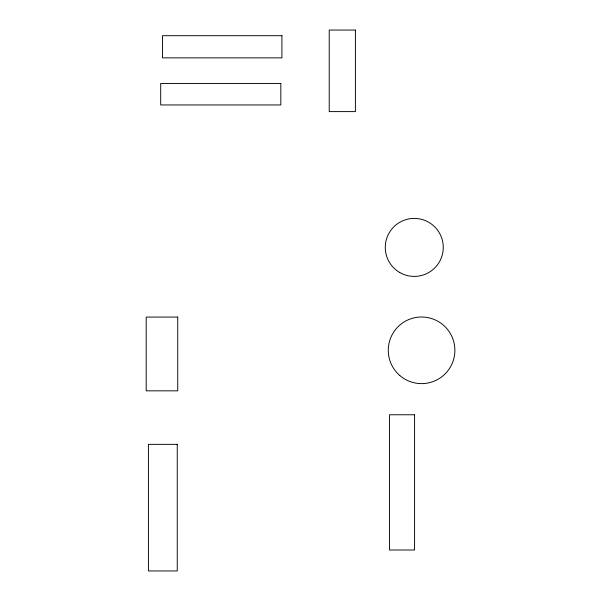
<?xml version="1.0" encoding="UTF-8"?>
<svg xmlns="http://www.w3.org/2000/svg" width="601" height="601" viewBox="0 0 601 601"><rect width="100%" height="100%" fill="white"/><g stroke="black" fill="none" stroke-linecap="round" stroke-linejoin="round"><path stroke-width="0.9" d="M355.409 30.05L329.22 30.05L329.22 111.606L355.409 111.606L355.409 30.05M281.929 35.707L162.465 35.707L162.465 57.861L281.929 57.861L281.929 35.707M280.825 83.456L160.7 83.456L160.7 104.95L280.825 104.95L280.825 83.456M177.731 317.073L146.201 317.073L146.201 390.838L177.731 390.838L177.731 317.073M414.577 414.773L389.523 414.773L389.523 550.005L414.577 550.005L414.577 414.773M177.242 444.349L148.432 444.349L148.432 570.95L177.242 570.95L177.242 444.349M399.793 375.52A33.318 33.318 0 0 0 454.296 356.573A33.318 33.318 0 0 0 410.641 318.846A33.318 33.318 0 0 0 399.793 375.52M399.77 272.523A28.998 28.998 0 0 0 443.268 247.409A28.998 28.998 0 0 0 399.77 222.295A28.998 28.998 0 0 0 399.77 272.523"/></g></svg>
